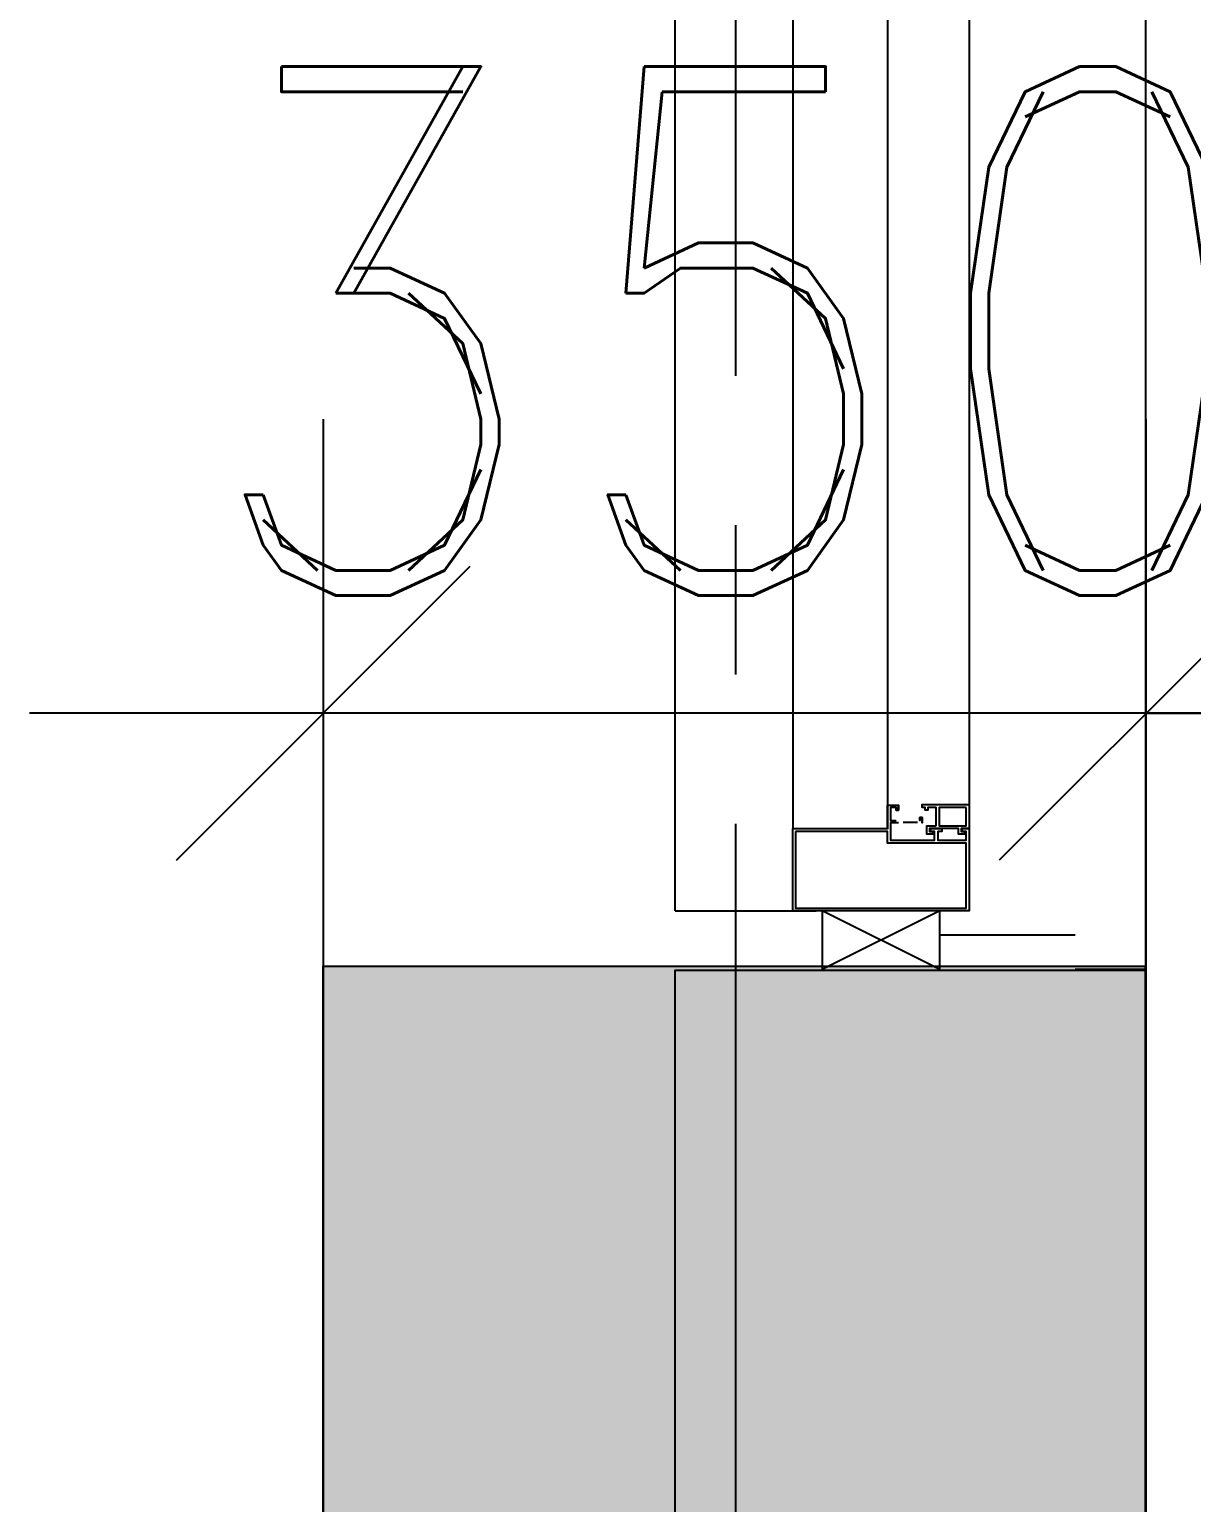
# Model space of a CAD drawing. Header units: millimetres. Extents: x 2061841 to 105821645, y -77612 to 48520811.
# Drawn here: x 105448592 to 105449087, y 48481748 to 48482374 of the extents above; entities that cross this region are included whole.
import ezdxf

# ---------------------------------------------------------------- set-up
doc = ezdxf.new("R2010")
doc.units = ezdxf.units.MM
doc.header["$LTSCALE"] = 10
doc.header["$MEASUREMENT"] = 0
doc.linetypes.add('XR_type A_TYP_GRID$0$CENTER', pattern=[50.8, 31.75, -6.35, 6.35, -6.35])
for name, color, linetype in [('AS-COLS', 2, 'Continuous'), ('DIM', 8, 'Continuous'), ('S-OPENING', 6, 'Continuous'), ('xa_type A_Seventh floor plan$0$A-GLAZ-FRAM', 74, 'Continuous'), ('xa_type A_Seventh floor plan$0$A-WALL', 3, 'Continuous'), ('xa_type A_Seventh floor plan$0$A-WALL-CILL', 140, 'Continuous'), ('xa_type A_Seventh floor plan$0$A-WALL-FNSH', 8, 'Continuous'), ('XR_type A_TYP_GRID$0$AS-GRID', 24, 'XR_type A_TYP_GRID$0$CENTER')]:
    doc.layers.add(name, color=color, linetype=linetype)
doc.layers.add('S-STRCOL HATCH', color=33, linetype='Continuous', lineweight=9)
doc.styles.add('200', font='romand.shx', dxfattribs={"width": 0.8, "height": 225})
doc.dimstyles.new('GR1', dxfattribs={"dimtxt": 225, "dimasz": 125, "dimexe": 125, "dimexo": 100, "dimgap": 50, "dimtad": 1, "dimdec": 0, "dimzin": 3, "dimdsep": 46, "dimtxsty": '200', "dimblk1": 'OBLIQUE', "dimblk2": 'OBLIQUE', "dimsah": 1, "dimcen": 0.0625, "dimdle": 125, "dimclrd": 3, "dimclre": 3, "dimclrt": 2, "dimadec": 0, "dimazin": 0, "dimtfac": 1, "dimtdec": 0, "dimtix": 1, "dimtmove": 0, "dimatfit": 3, "dimfxl": 1, "dimtolj": 1, "dimtzin": 0, "dimarcsym": 0})

# ---------------------------------------------------------------- blocks, each defined once
blk = doc.blocks.new('xa_type A_Seventh floor plan$0$Win clip')
for points in [[(13.99, 1.1), (13.99, 8.99), (17.56, 8.99), (17.56, 7.79), (18.76, 7.79), (18.76, 8.99), (20, 8.99), (20, 10.19), (0, 10.19), (0, 0), (3.35, 0), (3.35, -1.24), (2.04, -1.24), (2.04, -2.44), (4.55, -2.44), (4.55, 0), (16.81, 0), (16.81, -1.24), (15.41, -1.24), (15.41, -2.44), (18.01, -2.44), (18.01, 1.1)], [(1.2, 8.99), (12.75, 8.99), (12.75, 1.1), (1.2, 1.1)]]:
    blk.add_lwpolyline(points, close=True)
at = {"layer": 'Defpoints'}
blk.add_line((28, 2.69), (22, 2.69), dxfattribs=at)
blk = doc.blocks.new('*U332')
for p, q in [((70.19, 100.05), (590, 100.05)), ((70.37, 65.35), (590.19, 65.35)), ((60, 25.05), (590, 25.05))]:
    blk.add_line(p, q)
at = {"color": 251}
for p, q in [((0, 87.55), (25, 87.55)), ((25, 87.55), (0, 37.55)), ((0, 87.55), (25, 37.55)), ((650, 87.55), (625, 87.55)), ((625, 87.55), (650, 37.55)), ((650, 87.55), (625, 37.55)), ((25, 37.55), (0, 37.55)), ((625, 37.55), (650, 37.55))]:
    blk.add_line(p, q, dxfattribs=at)
for points in [[(62.5, 70.05), (62.5, 66.55), (55, 66.55), (55, 85.3), (58.8, 85.3), (58.8, 83.62), (60, 83.62), (60, 88.38), (58.8, 88.38), (58.8, 86.7), (55, 86.7), (55, 98.75), (58.8, 98.75), (58.8, 97.05), (60, 97.05), (60, 100.05), (25, 100.05), (25, 25.05), (60, 25.05), (60, 65.35), (70, 65.35), (70, 70.05)], [(587.5, 70.05), (587.5, 66.55), (595, 66.55), (595, 85.3), (591.2, 85.3), (591.2, 83.62), (590, 83.62), (590, 88.38), (591.2, 88.38), (591.2, 86.7), (595, 86.7), (595, 98.75), (591.2, 98.75), (591.2, 97.05), (590, 97.05), (590, 100.05), (625, 100.05), (625, 25.05), (590, 25.05), (590, 65.35), (580, 65.35), (580, 70.05)], [(69, 69.05), (67.8, 69.05), (67.8, 70.05), (70, 70.05), (67.8, 70.05), (67.8, 69.05), (69, 69.05), (69, 66.55), (63.5, 66.55), (63.5, 69.05)], [(581, 69.05), (582.2, 69.05), (582.2, 70.05), (580, 70.05), (582.2, 70.05), (582.2, 69.05), (581, 69.05), (581, 66.55), (586.5, 66.55), (586.5, 69.05)]]:
    blk.add_lwpolyline(points)
for points in [[(58.8, 26.25), (26.2, 26.25), (26.2, 98.85), (53.8, 98.85), (53.8, 65.35), (58.8, 65.35)], [(591.2, 26.25), (623.8, 26.25), (623.8, 98.85), (596.2, 98.85), (596.2, 65.35), (591.2, 65.35)], [(64.7, 80.05), (64.7, 79.05), (63.5, 79.05), (64.7, 79.05), (64.7, 80.05), (62.5, 80.05)], [(585.3, 80.05), (585.3, 79.05), (586.5, 79.05), (585.3, 79.05), (585.3, 80.05), (587.5, 80.05)]]:
    blk.add_lwpolyline(points, close=True)
at = {"layer": 'xa_type A_Seventh floor plan$0$A-WALL-CILL'}
blk.add_line((625, -25), (25, -25), dxfattribs=at)
blk.add_lwpolyline([(0, 145.1), (0, 175.1), (650, 175.1), (650, 145.1)], dxfattribs=at)
at = {"layer": 'xa_type A_Seventh floor plan$0$A-WALL-FNSH'}
for p, q in [((14.81, 87.55), (14.81, 145.1)), ((635.19, 87.55), (635.19, 145.1)), ((25, -25), (25, 35.05)), ((625, -25), (625, 35.05))]:
    blk.add_line(p, q, dxfattribs=at)
at = {"rotation": 270}
blk.add_blockref('xa_type A_Seventh floor plan$0$Win clip', (60, 100.05), dxfattribs=at)
at = {"xscale": -1, "rotation": 90}
blk.add_blockref('xa_type A_Seventh floor plan$0$Win clip', (590, 100.05), dxfattribs=at)
blk = doc.blocks.new('_Oblique')
at = {"color": 0, "linetype": 'ByBlock', "lineweight": -2}
blk.add_line((-0.5, -0.5), (0.5, 0.5), dxfattribs=at)
blk = doc.blocks.new('*D472')
at = {"layer": 'Defpoints', "color": 0, "transparency": 16777216}
for p in [(26053.13, 3085.79), (26114.58, 485.86), (26446.08, 485.86)]:
    blk.add_point(p, dxfattribs=at)
at = {"layer": 'DIM', "color": 3, "lineweight": -2, "transparency": 16777216}
for p, q in [((26446.08, 3210.79), (26446.08, 360.86)), ((26153.13, 3085.79), (26571.08, 3085.79)), ((26214.58, 485.86), (26571.08, 485.86))]:
    blk.add_line(p, q, dxfattribs=at)
at = {"layer": 'DIM', "color": 3, "linetype": 'ByBlock', "lineweight": -2, "transparency": 16777216, "xscale": 125, "yscale": 125, "zscale": 125}
for p, rotation in [((26446.08, 3085.79), 90), ((26446.08, 485.86), 270)]:
    blk.add_blockref('_Oblique', p, dxfattribs=dict(at, rotation=rotation))
at = {"layer": 'DIM', "color": 2, "transparency": 16777216, "insert": (26283.58, 1785.83), "char_height": 225, "attachment_point": 5, "rotation": 90, "style": '200'}
blk.add_mtext('\\A1;2600', dxfattribs=at)
blk = doc.blocks.new('*D473')
at = {"layer": 'Defpoints', "color": 0, "transparency": 16777216}
for p in [(25764.87, 3193.58), (25764.87, 2560.8), (26114.87, 2560.8)]:
    blk.add_point(p, dxfattribs=at)
at = {"layer": 'DIM', "color": 3, "lineweight": -2, "transparency": 16777216}
for p, q in [((25764.87, 2660.8), (25764.87, 3318.58)), ((26114.87, 2660.8), (26114.87, 3318.58)), ((26239.87, 3193.58), (25639.87, 3193.58)), ((25764.87, 3193.58), (25639.87, 3193.58)), ((26114.87, 3193.58), (26239.87, 3193.58))]:
    blk.add_line(p, q, dxfattribs=at)
at = {"layer": 'DIM', "color": 3, "linetype": 'ByBlock', "lineweight": -2, "transparency": 16777216, "xscale": 125, "yscale": 125, "zscale": 125}
blk.add_blockref('_Oblique', (25764.87, 3193.58), dxfattribs=at)
at = {"layer": 'DIM', "color": 3, "linetype": 'ByBlock', "lineweight": -2, "transparency": 16777216, "xscale": 125, "yscale": 125, "zscale": 125, "rotation": 180}
blk.add_blockref('_Oblique', (26114.87, 3193.58), dxfattribs=at)
at = {"layer": 'DIM', "color": 2, "transparency": 16777216, "insert": (25939.87, 3356.08), "char_height": 225, "attachment_point": 5, "style": '200'}
blk.add_mtext('\\A1;350', dxfattribs=at)
blk = doc.blocks.new('G$CDE8A9FAD')
at = {"layer": 'S-STRCOL HATCH'}
h = blk.add_hatch(color=256, dxfattribs=at)
h.dxf.hatch_style = 1
h.paths.add_polyline_path([(26114.58, 485.86), (26114.58, 3085.79), (25764.58, 3085.79), (25764.58, 485.86), (26114.58, 485.86)])
at = {"layer": 'AS-COLS', "color": 1, "elevation": 0}
blk.add_lwpolyline([(26114.58, 485.86), (26114.58, 3085.79), (25764.58, 3085.79), (25764.58, 485.86)], close=True, dxfattribs=at)
at = {"layer": 'DIM'}
dim = blk.add_linear_dim(base=(25764.87, 3193.58, 0), p1=(26114.87, 2560.8), p2=(25764.87, 2560.8), dimstyle='GR1', dxfattribs=at)
dim.commit()
dim.dimension.update_dxf_attribs({"geometry": '*D473', "text_midpoint": (25939.87, 3356.08, 0)})
dim = blk.add_linear_dim(base=(26446.08, 485.86, 0), p1=(26053.13, 3085.79), p2=(26114.58, 485.86), angle=90, dimstyle='GR1', dxfattribs=at)
dim.commit()
dim.dimension.update_dxf_attribs({"geometry": '*D472', "text_midpoint": (26283.58, 1785.83, 0)})
blk = doc.blocks.new('TOWER-A TYPICAL FLOOR FRAMING PLAN N')
at = {"layer": 'xa_type A_Seventh floor plan$0$A-WALL', "elevation": 0}
blk.add_lwpolyline([(102685866.9, 48579464.69), (102685866.9, 48579988.8), (102686066.9, 48579988.8), (102686066.9, 48579464.69)], dxfattribs=at)
at = {"layer": 'XR_type A_TYP_GRID$0$AS-GRID'}
blk.add_line((102685892.46, 48610531), (102685892.46, 48574150.43), dxfattribs=at)
at = {"layer": 'AS-COLS', "color": 6}
blk.add_blockref('G$CDE8A9FAD', (102659952.34, 48576904.55), dxfattribs=at)
at = {"layer": 'xa_type A_Seventh floor plan$0$A-GLAZ-FRAM', "rotation": 270.0031850087354}
blk.add_blockref('*U332', (102685891.79, 48580639.01), dxfattribs=at)

msp = doc.modelspace()

# ---------------------------------------------------------------- block references
at = {"layer": 'S-OPENING'}
msp.add_blockref('TOWER-A TYPICAL FLOOR FRAMING PLAN N', (2763000.29, -98014.71), dxfattribs=at)

doc.saveas('drawing.dxf')
